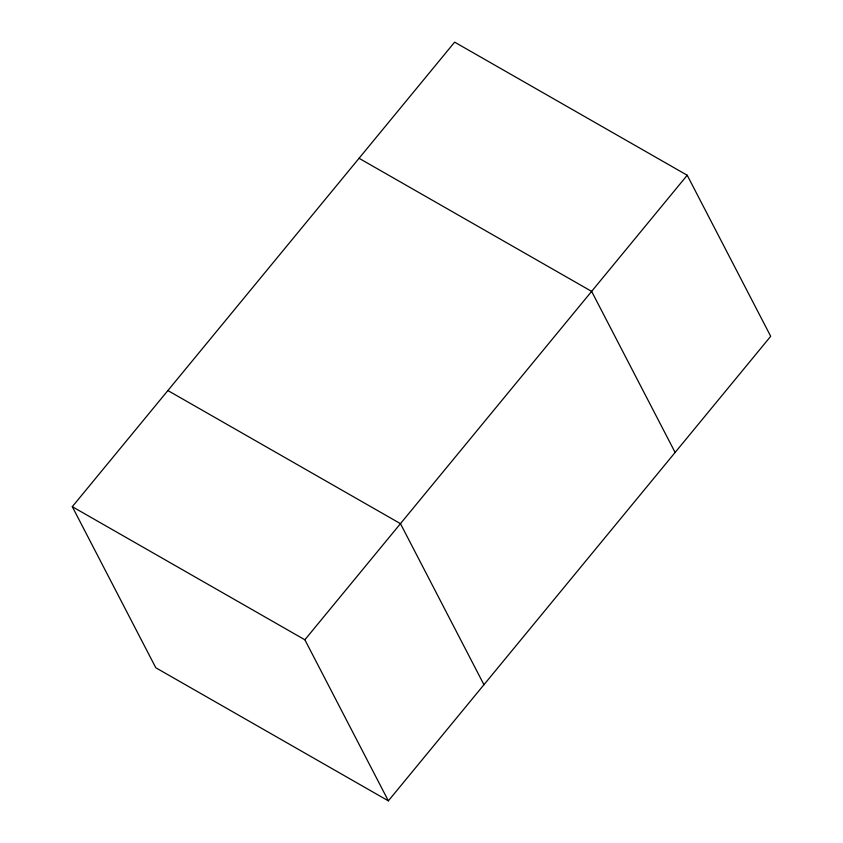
<?xml version="1.0" encoding="UTF-8"?>
<svg xmlns="http://www.w3.org/2000/svg" width="843" height="843" viewBox="0 0 843 843"><rect width="100%" height="100%" fill="white"/><g stroke="black" fill="none" stroke-linecap="round" stroke-linejoin="round"><path stroke-width="1.26" d="M72.298 506.685L454.64 42.15L687.214 175.249L770.702 336.315L388.36 800.85L155.786 667.751L72.298 506.685L304.871 639.784L388.36 800.85M304.871 639.784L687.214 175.249M359.055 158.284L591.628 291.383L675.117 452.449M167.883 390.551L400.457 523.651L483.945 684.716"/></g></svg>
